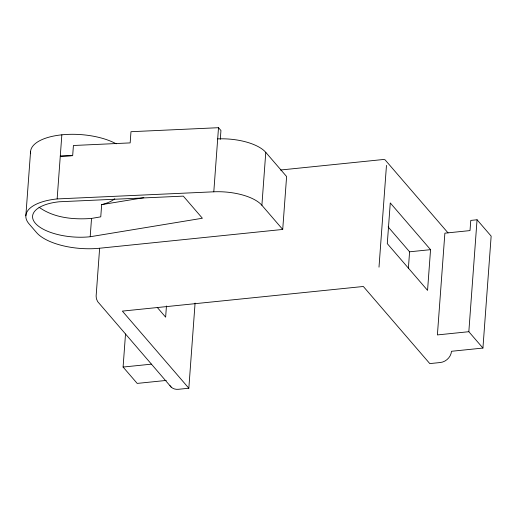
<?xml version="1.0" encoding="UTF-8"?>
<svg xmlns="http://www.w3.org/2000/svg" width="517" height="517" viewBox="0 0 517 517"><rect width="100%" height="100%" fill="white"/><g stroke="black" fill="none" stroke-linecap="round" stroke-linejoin="round"><path stroke-width="0.78" d="M25.85 215.783L30.561 151.675M217.689 138.892A40.979 17.255 4.2 0 1 265.777 152.366L286.605 176.53L282.715 229.445L99.632 248.238A48.934 20.602 4.2 0 1 36.539 232.566L29.088 223.919A48.934 20.602 4.2 0 1 57.141 198.929L61.846 134.821M90.191 236.741L202.38 218.239L183.322 196.124L59.132 201.779A42.187 17.759 4.2 0 0 35.537 223.467A42.187 17.759 4.2 0 0 90.191 236.741L91.535 218.426L100.763 216.836L101.662 204.622A42.187 17.759 4.2 0 0 114.787 198.78M99.632 248.238L96.123 296.067L96.42 298.826L97.687 301.637L171.159 387.078M166.267 380.434L137.192 383.407L123.091 367.051L125.515 334.034M166.455 305.974L165.634 317.147L157.265 307.434M169.97 385.669A11.251 9.409 -40.8 0 0 178.352 389.301L188.828 388.228L195.083 303.072M282.715 229.445L261.893 205.281A40.979 17.255 4.2 0 0 213.799 191.807L218.51 127.699L130.982 131.706L130.161 142.899L73.42 145.503L72.671 155.675L60.276 156.192L71.146 155.695M220.3 139.319L220.946 130.523L218.51 127.699M261.893 205.281L265.777 152.366M379 267.147L386.47 165.388M408.365 268.569L409.593 251.805L388.151 226.924M430.551 249.666L427.559 290.373L387.285 243.63L390.27 202.929L430.551 249.666L409.593 251.805M468.835 331.707L477.055 219.77L470.767 220.41L470.018 230.588L444.872 233.161L437.401 334.919L468.835 331.707L482.93 348.064L451.496 351.282A11.251 9.409 -40.8 0 1 440.277 362.527L429.795 363.6L363.341 286.483L122.367 311.111L188.828 388.228M482.93 348.064L491.15 236.127L477.055 219.77M101.662 204.622L143.842 197.694M91.535 218.426C73.64 219.796 53.981 218.012 39.027 207.214M280.511 170.015L383.892 159.449L385.113 159.876L448.039 232.896M123.091 367.051L151.384 364.162M57.141 198.929L213.799 191.807M30.671 153.711A48.934 20.602 4.2 0 1 60.612 134.956A48.934 20.602 4.2 0 1 116.202 143.816"/></g></svg>
